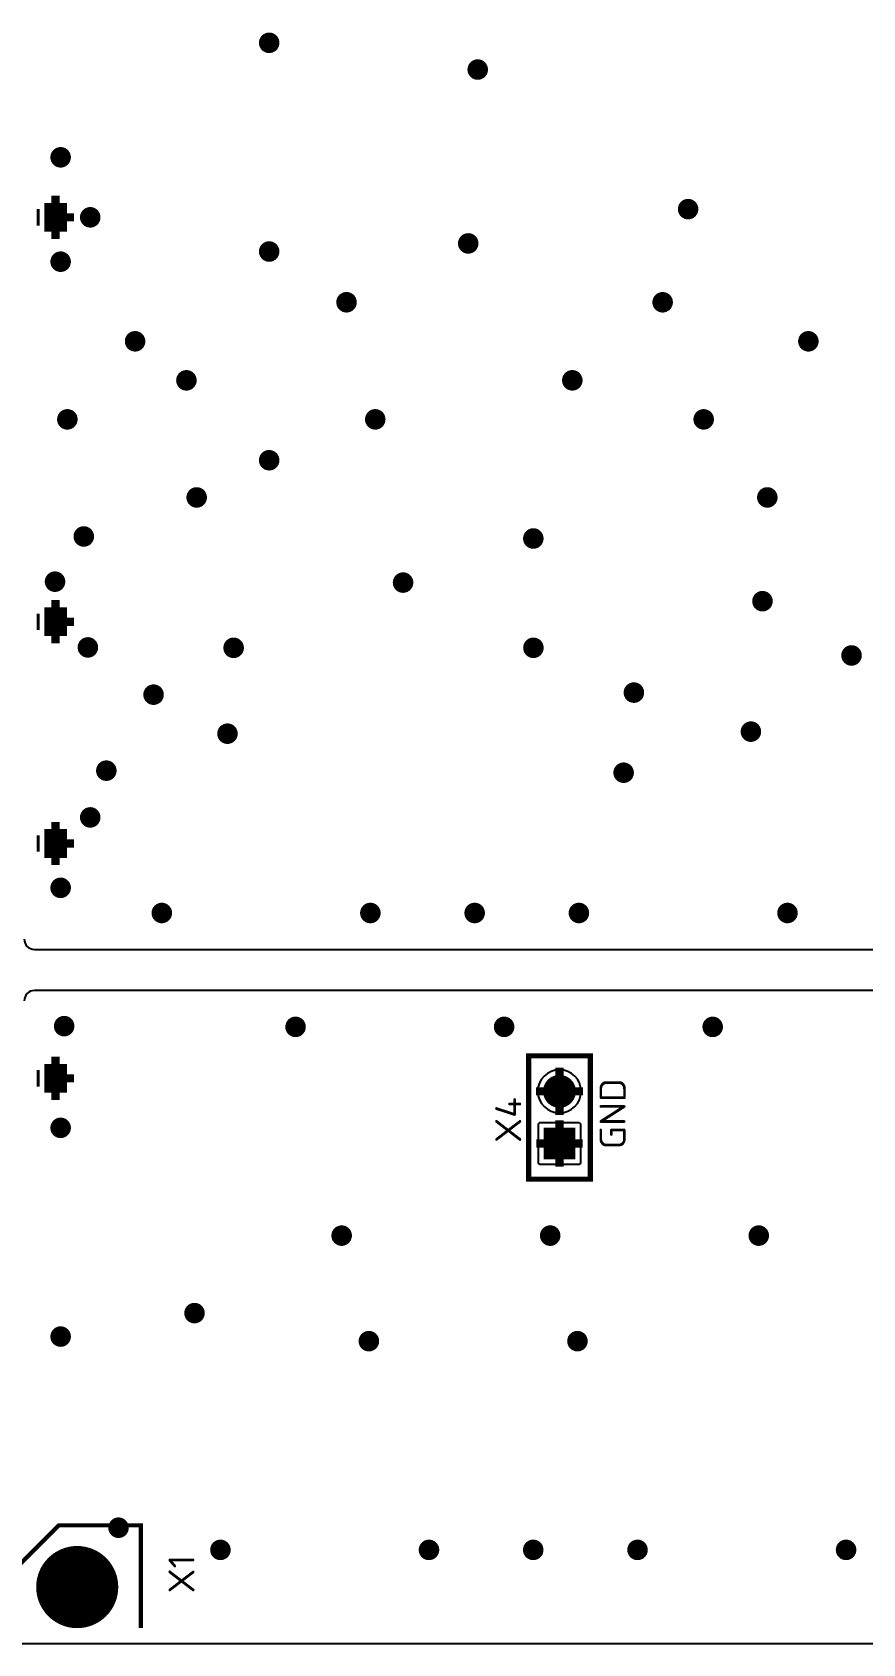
# Model space of a CAD drawing. Header units: millimetres. Extents: x 370 to 969, y -3056 to -2888.
# Drawn here: x 828 to 868.4, y -3056 to -2977.6 of the extents above; entities that cross this region are included whole.
import ezdxf
from ezdxf.enums import TextEntityAlignment as Align

# ---------------------------------------------------------------- set-up
doc = ezdxf.new("R2010")
doc.units = ezdxf.units.MM
doc.layers.add('UPDATE', color=7, linetype='Continuous')
doc.styles.get("Standard").update_dxf_attribs({"font": 'txt.shx'})

msp = doc.modelspace()

# ---------------------------------------------------------------- linework, layer by layer
at = {"layer": 'UPDATE', "color": 9}
msp.add_lwpolyline([(969, -3056), (735.75, -3056), (735.75, -2896), (969, -2896)], close=True, dxfattribs=at)
at = {"layer": 'UPDATE', "color": 9, "const_width": 0.2}
for points in [[(839.902, -2978.07, 1), (839.102, -2978.07, 1)], [(850.062, -2979.372, 1), (849.262, -2979.372, 1)], [(829.742, -2983.644, 1), (828.942, -2983.644, 1)], [(831.185, -2986.565, 1), (830.385, -2986.565, 1)], [(860.311, -2986.165, 1), (859.511, -2986.165, 1)], [(839.902, -2988.23, 1), (839.102, -2988.23, 1)], [(849.6, -2987.835, 1), (848.8, -2987.835, 1)], [(829.742, -2988.724, 1), (828.942, -2988.724, 1)], [(843.67, -2990.7, 1), (842.87, -2990.7, 1)], [(859.07, -2990.7, 1), (858.27, -2990.7, 1)], [(833.37, -2992.6, 1), (832.57, -2992.6, 1)], [(866.17, -2992.6, 1), (865.37, -2992.6, 1)], [(835.87, -2994.5, 1), (835.07, -2994.5, 1)], [(854.67, -2994.5, 1), (853.87, -2994.5, 1)], [(830.07, -2996.4, 1), (829.27, -2996.4, 1)], [(845.07, -2996.4, 1), (844.27, -2996.4, 1)], [(861.07, -2996.4, 1), (860.27, -2996.4, 1)], [(839.902, -2998.39, 1), (839.102, -2998.39, 1)], [(836.37, -3000.2, 1), (835.57, -3000.2, 1)], [(864.17, -3000.2, 1), (863.37, -3000.2, 1)], [(830.87, -3002.1, 1), (830.07, -3002.1, 1)], [(852.77, -3002.2, 1), (851.97, -3002.2, 1)], [(829.47, -3004.3, 1), (828.67, -3004.3, 1)], [(846.425, -3004.345, 1), (845.625, -3004.345, 1)], [(863.933, -3005.251, 1), (863.133, -3005.251, 1)], [(831.07, -3007.5, 1), (830.27, -3007.5, 1)], [(838.17, -3007.52, 1), (837.37, -3007.52, 1)], [(852.775, -3007.52, 1), (851.975, -3007.52, 1)], [(868.273, -3007.891, 1), (867.473, -3007.891, 1)], [(834.27, -3009.8, 1), (833.47, -3009.8, 1)], [(857.67, -3009.7, 1), (856.87, -3009.7, 1)], [(837.87, -3011.7, 1), (837.07, -3011.7, 1)], [(863.37, -3011.6, 1), (862.57, -3011.6, 1)], [(831.97, -3013.5, 1), (831.17, -3013.5, 1)], [(857.17, -3013.6, 1), (856.37, -3013.6, 1)], [(831.185, -3015.775, 1), (830.385, -3015.775, 1)], [(829.742, -3019.204, 1), (828.942, -3019.204, 1)], [(834.672, -3020.428, 1), (833.872, -3020.428, 1)], [(844.832, -3020.428, 1), (844.032, -3020.428, 1)], [(849.912, -3020.428, 1), (849.112, -3020.428, 1)], [(854.992, -3020.428, 1), (854.192, -3020.428, 1)], [(865.152, -3020.428, 1), (864.352, -3020.428, 1)], [(829.915, -3025.935, 1), (829.115, -3025.935, 1)], [(841.188, -3025.972, 1), (840.388, -3025.972, 1)], [(851.348, -3025.972, 1), (850.548, -3025.972, 1)], [(861.508, -3025.972, 1), (860.708, -3025.972, 1)], [(854.345, -3029.11, 1), (852.945, -3029.11, 1)], [(829.742, -3030.887, 1), (828.942, -3030.887, 1)], [(843.433, -3036.132, 1), (842.633, -3036.132, 1)], [(853.593, -3036.132, 1), (852.793, -3036.132, 1)], [(863.753, -3036.132, 1), (862.953, -3036.132, 1)], [(836.265, -3039.905, 1), (835.465, -3039.905, 1)], [(829.742, -3041.047, 1), (828.942, -3041.047, 1)], [(844.76, -3041.27, 1), (843.96, -3041.27, 1)], [(854.92, -3041.27, 1), (854.12, -3041.27, 1)], [(832.563, -3050.351, 1), (831.763, -3050.351, 1)], [(832.05, -3053.24, 1), (828.25, -3053.24, 1)], [(837.527, -3051.43, 1), (836.727, -3051.43, 1)], [(847.687, -3051.43, 1), (846.887, -3051.43, 1)], [(852.767, -3051.43, 1), (851.967, -3051.43, 1)], [(857.847, -3051.43, 1), (857.047, -3051.43, 1)], [(868.007, -3051.43, 1), (867.207, -3051.43, 1)]]:
    msp.add_lwpolyline(points, format="xyb", close=True, dxfattribs=at)
at = {"layer": 'UPDATE', "color": 9}
for points, const_width in [([(839.27, -2978.395), (839.27, -2977.745)], 0.2), ([(839.47, -2978.468), (839.47, -2977.672)], 0.2), ([(839.67, -2978.433), (839.67, -2977.707)], 0.2), ([(839.87, -2978.226), (839.87, -2977.914)], 0.2), ([(849.27, -2979.451), (849.27, -2979.293)], 0.2), ([(849.47, -2979.722), (849.47, -2979.022)], 0.2), ([(849.67, -2979.771), (849.67, -2978.973)], 0.2), ([(849.87, -2979.713), (849.87, -2979.031)], 0.2), ([(829.07, -2983.937), (829.07, -2983.351)], 0.2), ([(829.27, -2984.037), (829.27, -2983.251)], 0.2), ([(829.47, -2984.022), (829.47, -2983.266)], 0.2), ([(829.67, -2983.872), (829.67, -2983.416)], 0.2), ([(829.095, -2986.565), (829.095, -2985.513)], 0.4), ([(828.245, -2986.965), (828.245, -2986.165)], 0.15), ([(828.67, -2987.165), (828.67, -2985.965)], 0.2), ([(828.87, -2987.165), (828.87, -2985.965)], 0.2), ([(829.997, -2986.565), (829.095, -2986.565)], 0.4), ([(829.095, -2987.617), (829.095, -2986.565)], 0.4), ([(829.07, -2987.165), (829.07, -2985.965)], 0.2), ([(829.27, -2987.165), (829.27, -2985.965)], 0.2), ([(829.47, -2987.165), (829.47, -2985.965)], 0.2), ([(830.47, -2986.811), (830.47, -2986.319)], 0.2), ([(830.67, -2986.948), (830.67, -2986.182)], 0.2), ([(830.87, -2986.955), (830.87, -2986.175)], 0.2), ([(831.07, -2986.845), (831.07, -2986.285)], 0.2), ([(859.67, -2986.484), (859.67, -2985.846)], 0.2), ([(859.87, -2986.562), (859.87, -2985.768)], 0.2), ([(860.07, -2986.532), (860.07, -2985.798)], 0.2), ([(860.27, -2986.341), (860.27, -2985.989)], 0.2), ([(839.27, -2988.555), (839.27, -2987.905)], 0.2), ([(839.47, -2988.628), (839.47, -2987.832)], 0.2), ([(839.67, -2988.593), (839.67, -2987.867)], 0.2), ([(848.87, -2988.061), (848.87, -2987.609)], 0.2), ([(849.07, -2988.213), (849.07, -2987.457)], 0.2), ([(849.27, -2988.228), (849.27, -2987.442)], 0.2), ([(849.47, -2988.13), (849.47, -2987.54)], 0.2), ([(829.07, -2989.017), (829.07, -2988.431)], 0.2), ([(829.27, -2989.117), (829.27, -2988.331)], 0.2), ([(829.47, -2989.102), (829.47, -2988.346)], 0.2), ([(829.67, -2988.952), (829.67, -2988.496)], 0.2), ([(839.87, -2988.386), (839.87, -2988.074)], 0.2), ([(843.07, -2991.046), (843.07, -2990.354)], 0.2), ([(843.27, -2991.1), (843.27, -2990.3)], 0.2), ([(843.47, -2991.046), (843.47, -2990.354)], 0.2), ([(858.47, -2991.046), (858.47, -2990.354)], 0.2), ([(858.67, -2991.1), (858.67, -2990.3)], 0.2), ([(858.87, -2991.046), (858.87, -2990.354)], 0.2), ([(832.67, -2992.864), (832.67, -2992.336)], 0.2), ([(832.87, -2992.987), (832.87, -2992.213)], 0.2), ([(833.07, -2992.987), (833.07, -2992.213)], 0.2), ([(833.27, -2992.864), (833.27, -2992.336)], 0.2), ([(865.47, -2992.864), (865.47, -2992.336)], 0.2), ([(865.67, -2992.987), (865.67, -2992.213)], 0.2), ([(865.87, -2992.987), (865.87, -2992.213)], 0.2), ([(866.07, -2992.864), (866.07, -2992.336)], 0.2), ([(835.27, -2994.846), (835.27, -2994.154)], 0.2), ([(835.47, -2994.9), (835.47, -2994.1)], 0.2), ([(835.67, -2994.846), (835.67, -2994.154)], 0.2), ([(854.07, -2994.846), (854.07, -2994.154)], 0.2), ([(854.27, -2994.9), (854.27, -2994.1)], 0.2), ([(854.47, -2994.846), (854.47, -2994.154)], 0.2), ([(829.47, -2996.746), (829.47, -2996.054)], 0.2), ([(829.67, -2996.8), (829.67, -2996)], 0.2), ([(829.87, -2996.746), (829.87, -2996.054)], 0.2), ([(844.47, -2996.746), (844.47, -2996.054)], 0.2), ([(844.67, -2996.8), (844.67, -2996)], 0.2), ([(844.87, -2996.746), (844.87, -2996.054)], 0.2), ([(860.47, -2996.746), (860.47, -2996.054)], 0.2), ([(860.67, -2996.8), (860.67, -2996)], 0.2), ([(860.87, -2996.746), (860.87, -2996.054)], 0.2), ([(839.27, -2998.715), (839.27, -2998.065)], 0.2), ([(839.47, -2998.788), (839.47, -2997.992)], 0.2), ([(839.67, -2998.753), (839.67, -2998.027)], 0.2), ([(839.87, -2998.546), (839.87, -2998.234)], 0.2), ([(835.87, -3000.587), (835.87, -2999.813)], 0.2), ([(836.07, -3000.587), (836.07, -2999.813)], 0.2), ([(863.67, -3000.587), (863.67, -2999.813)], 0.2), ([(863.87, -3000.587), (863.87, -2999.813)], 0.2), ([(835.67, -3000.464), (835.67, -2999.936)], 0.2), ([(836.27, -3000.464), (836.27, -2999.936)], 0.2), ([(863.47, -3000.464), (863.47, -2999.936)], 0.2), ([(864.07, -3000.464), (864.07, -2999.936)], 0.2), ([(830.27, -3002.446), (830.27, -3001.754)], 0.2), ([(830.47, -3002.5), (830.47, -3001.7)], 0.2), ([(830.67, -3002.446), (830.67, -3001.754)], 0.2), ([(852.07, -3002.464), (852.07, -3001.936)], 0.2), ([(852.27, -3002.587), (852.27, -3001.813)], 0.2), ([(852.47, -3002.587), (852.47, -3001.813)], 0.2), ([(852.67, -3002.464), (852.67, -3001.936)], 0.2), ([(828.87, -3004.646), (828.87, -3003.954)], 0.2), ([(829.07, -3004.7), (829.07, -3003.9)], 0.2), ([(829.27, -3004.646), (829.27, -3003.954)], 0.2), ([(845.67, -3004.529), (845.67, -3004.161)], 0.2), ([(845.87, -3004.713), (845.87, -3003.977)], 0.2), ([(846.07, -3004.742), (846.07, -3003.948)], 0.2), ([(846.27, -3004.661), (846.27, -3004.029)], 0.2), ([(829.095, -3006.25), (829.095, -3005.198)], 0.4), ([(863.27, -3005.552), (863.27, -3004.95)], 0.2), ([(863.47, -3005.646), (863.47, -3004.856)], 0.2), ([(863.67, -3005.626), (863.67, -3004.876)], 0.2), ([(863.87, -3005.466), (863.87, -3005.036)], 0.2), ([(828.245, -3006.65), (828.245, -3005.85)], 0.15), ([(828.67, -3006.85), (828.67, -3005.65)], 0.2), ([(828.87, -3006.85), (828.87, -3005.65)], 0.2), ([(829.07, -3006.85), (829.07, -3005.65)], 0.2), ([(829.27, -3006.85), (829.27, -3005.65)], 0.2), ([(829.47, -3006.85), (829.47, -3005.65)], 0.2), ([(829.997, -3006.25), (829.095, -3006.25)], 0.4), ([(829.095, -3007.302), (829.095, -3006.25)], 0.4), ([(830.47, -3007.846), (830.47, -3007.154)], 0.2), ([(830.67, -3007.9), (830.67, -3007.1)], 0.2), ([(830.87, -3007.846), (830.87, -3007.154)], 0.2), ([(837.47, -3007.784), (837.47, -3007.256)], 0.2), ([(837.67, -3007.907), (837.67, -3007.133)], 0.2), ([(837.87, -3007.907), (837.87, -3007.133)], 0.2), ([(838.07, -3007.784), (838.07, -3007.256)], 0.2), ([(852.07, -3007.778), (852.07, -3007.262)], 0.2), ([(852.27, -3007.905), (852.27, -3007.135)], 0.2), ([(852.47, -3007.908), (852.47, -3007.132)], 0.2), ([(852.67, -3007.79), (852.67, -3007.25)], 0.2), ([(867.67, -3008.235), (867.67, -3007.547)], 0.2), ([(867.87, -3008.29), (867.87, -3007.492)], 0.2), ([(868.07, -3008.239), (868.07, -3007.543)], 0.2), ([(868.27, -3007.939), (868.27, -3007.843)], 0.2), ([(833.67, -3010.146), (833.67, -3009.454)], 0.2), ([(833.87, -3010.2), (833.87, -3009.4)], 0.2), ([(834.07, -3010.146), (834.07, -3009.454)], 0.2), ([(857.07, -3010.046), (857.07, -3009.354)], 0.2), ([(857.27, -3010.1), (857.27, -3009.3)], 0.2), ([(857.47, -3010.046), (857.47, -3009.354)], 0.2), ([(837.27, -3012.046), (837.27, -3011.354)], 0.2), ([(837.47, -3012.1), (837.47, -3011.3)], 0.2), ([(837.67, -3012.046), (837.67, -3011.354)], 0.2), ([(862.67, -3011.864), (862.67, -3011.336)], 0.2), ([(862.87, -3011.987), (862.87, -3011.213)], 0.2), ([(863.07, -3011.987), (863.07, -3011.213)], 0.2), ([(863.27, -3011.864), (863.27, -3011.336)], 0.2), ([(831.47, -3013.887), (831.47, -3013.113)], 0.2), ([(831.67, -3013.887), (831.67, -3013.113)], 0.2), ([(831.27, -3013.764), (831.27, -3013.236)], 0.2), ([(831.87, -3013.764), (831.87, -3013.236)], 0.2), ([(856.47, -3013.864), (856.47, -3013.336)], 0.2), ([(856.67, -3013.987), (856.67, -3013.213)], 0.2), ([(856.87, -3013.987), (856.87, -3013.213)], 0.2), ([(857.07, -3013.864), (857.07, -3013.336)], 0.2), ([(830.67, -3016.158), (830.67, -3015.392)], 0.2), ([(830.87, -3016.165), (830.87, -3015.385)], 0.2), ([(831.07, -3016.055), (831.07, -3015.495)], 0.2), ([(829.095, -3017.045), (829.095, -3015.993)], 0.4), ([(830.47, -3016.021), (830.47, -3015.529)], 0.2), ([(828.245, -3017.445), (828.245, -3016.645)], 0.15), ([(828.67, -3017.645), (828.67, -3016.445)], 0.2), ([(828.87, -3017.645), (828.87, -3016.445)], 0.2), ([(829.997, -3017.045), (829.095, -3017.045)], 0.4), ([(829.095, -3018.097), (829.095, -3017.045)], 0.4), ([(829.07, -3017.645), (829.07, -3016.445)], 0.2), ([(829.27, -3017.645), (829.27, -3016.445)], 0.2), ([(829.47, -3017.645), (829.47, -3016.445)], 0.2), ([(829.07, -3019.497), (829.07, -3018.911)], 0.2), ([(829.27, -3019.597), (829.27, -3018.811)], 0.2), ([(829.47, -3019.582), (829.47, -3018.826)], 0.2), ([(829.67, -3019.432), (829.67, -3018.976)], 0.2), ([(834.07, -3020.773), (834.07, -3020.083)], 0.2), ([(834.27, -3020.827), (834.27, -3020.029)], 0.2), ([(834.47, -3020.775), (834.47, -3020.081)], 0.2), ([(844.27, -3020.793), (844.27, -3020.063)], 0.2), ([(844.47, -3020.826), (844.47, -3020.03)], 0.2), ([(844.67, -3020.749), (844.67, -3020.107)], 0.2), ([(849.27, -3020.746), (849.27, -3020.11)], 0.2), ([(849.47, -3020.825), (849.47, -3020.031)], 0.2), ([(849.67, -3020.795), (849.67, -3020.061)], 0.2), ([(854.27, -3020.665), (854.27, -3020.191)], 0.2), ([(854.47, -3020.808), (854.47, -3020.048)], 0.2), ([(854.67, -3020.82), (854.67, -3020.036)], 0.2), ([(854.87, -3020.715), (854.87, -3020.141)], 0.2), ([(864.47, -3020.711), (864.47, -3020.145)], 0.2), ([(864.67, -3020.819), (864.67, -3020.037)], 0.2), ([(864.87, -3020.81), (864.87, -3020.046)], 0.2), ([(865.07, -3020.67), (865.07, -3020.186)], 0.2), ([(834.67, -3020.467), (834.67, -3020.389)], 0.2), ([(844.07, -3020.598), (844.07, -3020.258)], 0.2), ([(849.87, -3020.606), (849.87, -3020.25)], 0.2), ([(829.27, -3026.251), (829.27, -3025.619)], 0.2), ([(829.47, -3026.332), (829.47, -3025.538)], 0.2), ([(829.67, -3026.303), (829.67, -3025.567)], 0.2), ([(840.67, -3026.354), (840.67, -3025.59)], 0.2), ([(840.87, -3026.363), (840.87, -3025.581)], 0.2), ([(841.07, -3026.255), (841.07, -3025.689)], 0.2), ([(850.67, -3026.259), (850.67, -3025.685)], 0.2), ([(850.87, -3026.364), (850.87, -3025.58)], 0.2), ([(851.07, -3026.352), (851.07, -3025.592)], 0.2), ([(860.87, -3026.293), (860.87, -3025.651)], 0.2), ([(861.07, -3026.37), (861.07, -3025.574)], 0.2), ([(861.27, -3026.337), (861.27, -3025.607)], 0.2), ([(829.87, -3026.119), (829.87, -3025.751)], 0.2), ([(840.47, -3026.214), (840.47, -3025.73)], 0.2), ([(851.27, -3026.209), (851.27, -3025.735)], 0.2), ([(861.47, -3026.142), (861.47, -3025.802)], 0.2), ([(828.67, -3029.075), (828.67, -3027.875)], 0.2), ([(828.87, -3029.075), (828.87, -3027.875)], 0.2), ([(829.095, -3028.475), (829.095, -3027.423)], 0.4), ([(829.07, -3029.075), (829.07, -3027.875)], 0.2), ([(829.27, -3029.075), (829.27, -3027.875)], 0.2), ([(829.47, -3029.075), (829.47, -3027.875)], 0.2), ([(852.145, -3027.38), (855.145, -3027.38), (855.145, -3033.38), (852.145, -3033.38), (852.145, -3027.38)], 0.25), ([(853.645, -3029.11), (853.645, -3027.958)], 0.4), ([(828.245, -3028.875), (828.245, -3028.075)], 0.15), ([(829.997, -3028.475), (829.095, -3028.475)], 0.4), ([(829.095, -3029.527), (829.095, -3028.475)], 0.4), ([(853.07, -3029.509), (853.07, -3028.711)], 0.2), ([(853.27, -3029.701), (853.27, -3028.519)], 0.2), ([(853.47, -3029.787), (853.47, -3028.433)], 0.2), ([(853.67, -3029.809), (853.67, -3028.411)], 0.2), ([(853.87, -3029.772), (853.87, -3028.448)], 0.2), ([(854.07, -3029.666), (854.07, -3028.554)], 0.2), ([(854.27, -3029.425), (854.27, -3028.795)], 0.2), ([(853.645, -3029.11), (852.493, -3029.11)], 0.4), ([(854.797, -3029.11), (853.645, -3029.11)], 0.4), ([(853.645, -3030.262), (853.645, -3029.11)], 0.4), ([(853.645, -3031.65), (853.645, -3030.523)], 0.4), ([(829.07, -3031.18), (829.07, -3030.594)], 0.2), ([(829.27, -3031.28), (829.27, -3030.494)], 0.2), ([(829.47, -3031.265), (829.47, -3030.509)], 0.2), ([(829.67, -3031.115), (829.67, -3030.659)], 0.2), ([(853.07, -3032.325), (853.07, -3030.975)], 0.2), ([(853.27, -3032.325), (853.27, -3030.975)], 0.2), ([(853.47, -3032.325), (853.47, -3030.975)], 0.2), ([(853.67, -3032.325), (853.67, -3030.975)], 0.2), ([(853.87, -3032.325), (853.87, -3030.975)], 0.2), ([(854.07, -3032.325), (854.07, -3030.975)], 0.2), ([(854.27, -3032.325), (854.27, -3030.975)], 0.2), ([(853.645, -3031.65), (852.518, -3031.65)], 0.4), ([(854.772, -3031.65), (853.645, -3031.65)], 0.4), ([(853.645, -3032.777), (853.645, -3031.65)], 0.4), ([(842.87, -3036.497), (842.87, -3035.767)], 0.2), ([(843.07, -3036.53), (843.07, -3035.734)], 0.2), ([(843.27, -3036.454), (843.27, -3035.81)], 0.2), ([(852.87, -3036.367), (852.87, -3035.897)], 0.2), ([(853.07, -3036.512), (853.07, -3035.752)], 0.2), ([(853.27, -3036.524), (853.27, -3035.74)], 0.2), ([(853.47, -3036.42), (853.47, -3035.844)], 0.2), ([(863.07, -3036.414), (863.07, -3035.85)], 0.2), ([(863.27, -3036.523), (863.27, -3035.741)], 0.2), ([(863.47, -3036.514), (863.47, -3035.75)], 0.2), ([(863.67, -3036.375), (863.67, -3035.889)], 0.2), ([(842.67, -3036.3), (842.67, -3035.964)], 0.2), ([(835.47, -3039.968), (835.47, -3039.842)], 0.2), ([(835.67, -3040.254), (835.67, -3039.556)], 0.2), ([(835.87, -3040.304), (835.87, -3039.506)], 0.2), ([(836.07, -3040.248), (836.07, -3039.562)], 0.2), ([(829.07, -3041.34), (829.07, -3040.754)], 0.2), ([(829.27, -3041.44), (829.27, -3040.654)], 0.2), ([(829.47, -3041.425), (829.47, -3040.669)], 0.2), ([(829.67, -3041.275), (829.67, -3040.819)], 0.2), ([(844.07, -3041.545), (844.07, -3040.995)], 0.2), ([(844.27, -3041.659), (844.27, -3040.881)], 0.2), ([(844.47, -3041.654), (844.47, -3040.886)], 0.2), ([(844.67, -3041.522), (844.67, -3041.018)], 0.2), ([(854.27, -3041.582), (854.27, -3040.958)], 0.2), ([(854.47, -3041.666), (854.47, -3040.874)], 0.2), ([(854.67, -3041.64), (854.67, -3040.9)], 0.2), ([(854.87, -3041.463), (854.87, -3041.077)], 0.2), ([(832.07, -3050.74), (832.07, -3049.962)], 0.2), ([(832.27, -3050.736), (832.27, -3049.966)], 0.2), ([(738.25, -3055.24), (738.25, -3050.24), (742.25, -3050.24), (744.25, -3052.24), (827.25, -3052.24), (829.25, -3050.24), (833.25, -3050.24), (833.25, -3055.24)], 0.2), ([(831.87, -3050.623), (831.87, -3050.079)], 0.2), ([(832.47, -3050.607), (832.47, -3050.095)], 0.2), ([(829.27, -3054.923), (829.27, -3051.557)], 0.2), ([(829.47, -3055.014), (829.47, -3051.466)], 0.2), ([(829.67, -3055.078), (829.67, -3051.402)], 0.2), ([(829.87, -3055.119), (829.87, -3051.361)], 0.2), ([(830.07, -3055.138), (830.07, -3051.342)], 0.2), ([(830.27, -3055.136), (830.27, -3051.344)], 0.2), ([(830.47, -3055.112), (830.47, -3051.368)], 0.2), ([(830.67, -3055.067), (830.67, -3051.413)], 0.2), ([(830.87, -3054.998), (830.87, -3051.482)], 0.2), ([(831.07, -3054.902), (831.07, -3051.578)], 0.2), ([(836.87, -3051.736), (836.87, -3051.124)], 0.2), ([(837.07, -3051.825), (837.07, -3051.035)], 0.2), ([(837.27, -3051.803), (837.27, -3051.057)], 0.2), ([(837.47, -3051.635), (837.47, -3051.225)], 0.2), ([(847.07, -3051.766), (847.07, -3051.094)], 0.2), ([(847.27, -3051.829), (847.27, -3051.031)], 0.2), ([(847.47, -3051.785), (847.47, -3051.075)], 0.2), ([(847.67, -3051.545), (847.67, -3051.315)], 0.2), ([(852.07, -3051.697), (852.07, -3051.163)], 0.2), ([(852.27, -3051.818), (852.27, -3051.042)], 0.2), ([(852.47, -3051.816), (852.47, -3051.044)], 0.2), ([(852.67, -3051.691), (852.67, -3051.169)], 0.2), ([(857.07, -3051.563), (857.07, -3051.297)], 0.2), ([(857.27, -3051.788), (857.27, -3051.072)], 0.2), ([(857.47, -3051.829), (857.47, -3051.031)], 0.2), ([(857.67, -3051.762), (857.67, -3051.098)], 0.2), ([(867.27, -3051.645), (867.27, -3051.215)], 0.2), ([(867.47, -3051.805), (867.47, -3051.055)], 0.2), ([(867.67, -3051.825), (867.67, -3051.035)], 0.2), ([(867.87, -3051.731), (867.87, -3051.129)], 0.2), ([(828.47, -3054.127), (828.47, -3052.353)], 0.2), ([(828.67, -3054.431), (828.67, -3052.049)], 0.2), ([(828.87, -3054.644), (828.87, -3051.836)], 0.2), ([(829.07, -3054.803), (829.07, -3051.677)], 0.2), ([(831.27, -3054.774), (831.27, -3051.706)], 0.2), ([(831.47, -3054.606), (831.47, -3051.874)], 0.2), ([(831.67, -3054.38), (831.67, -3052.1)], 0.2), ([(828.27, -3053.514), (828.27, -3052.966)], 0.2), ([(831.87, -3054.047), (831.87, -3052.433)], 0.2)]:
    msp.add_lwpolyline(points, dxfattribs=dict(at, const_width=const_width))
at = {"layer": 'UPDATE', "color": 9, "const_width": 0.2}
for points in [[(829.545, -2987.165), (828.645, -2987.165), (828.645, -2985.965), (829.545, -2985.965)], [(829.545, -3006.85), (828.645, -3006.85), (828.645, -3005.65), (829.545, -3005.65)], [(829.545, -3017.645), (828.645, -3017.645), (828.645, -3016.445), (829.545, -3016.445)], [(829.545, -3029.075), (828.645, -3029.075), (828.645, -3027.875), (829.545, -3027.875)], [(854.32, -3032.325), (852.97, -3032.325), (852.97, -3030.975), (854.32, -3030.975)]]:
    msp.add_lwpolyline(points, close=True, dxfattribs=at)
at = {"layer": 'UPDATE', "color": 9}
msp.add_lwpolyline([(827.57, -3021.7, 0.414214), (828.07, -3022.2), (904.07, -3022.2, -0.414214), (904.57, -3022.7), (904.57, -3023.7, -0.414214), (904.07, -3024.2), (828.07, -3024.2, 0.414214), (827.57, -3024.7)], format="xyb", dxfattribs=at)
for points in [[(853.645, -3028.058, 1), (853.645, -3030.162, 1)], [(854.672, -3030.723), (854.672, -3032.577, -0.414214), (854.572, -3032.677), (852.718, -3032.677, -0.414214), (852.618, -3032.577), (852.618, -3030.723, -0.414214), (852.718, -3030.623), (854.572, -3030.623, -0.414214)]]:
    msp.add_lwpolyline(points, format="xyb", close=True, dxfattribs=at)

# ---------------------------------------------------------------- texts
at = {"layer": 'UPDATE', "color": 9, "width": 1.019685}
for s, p in [('GND', (856.87, -3031.938)), ('X4', (851.782, -3031.62))]:
    msp.add_text(s, height=1.27, rotation=90, dxfattribs=at).set_placement(p)
msp.add_text('X1', height=1.27, rotation=90, dxfattribs=at).set_placement((835.865, -3052.605), align=Align.CENTER)

doc.saveas('drawing.dxf')
